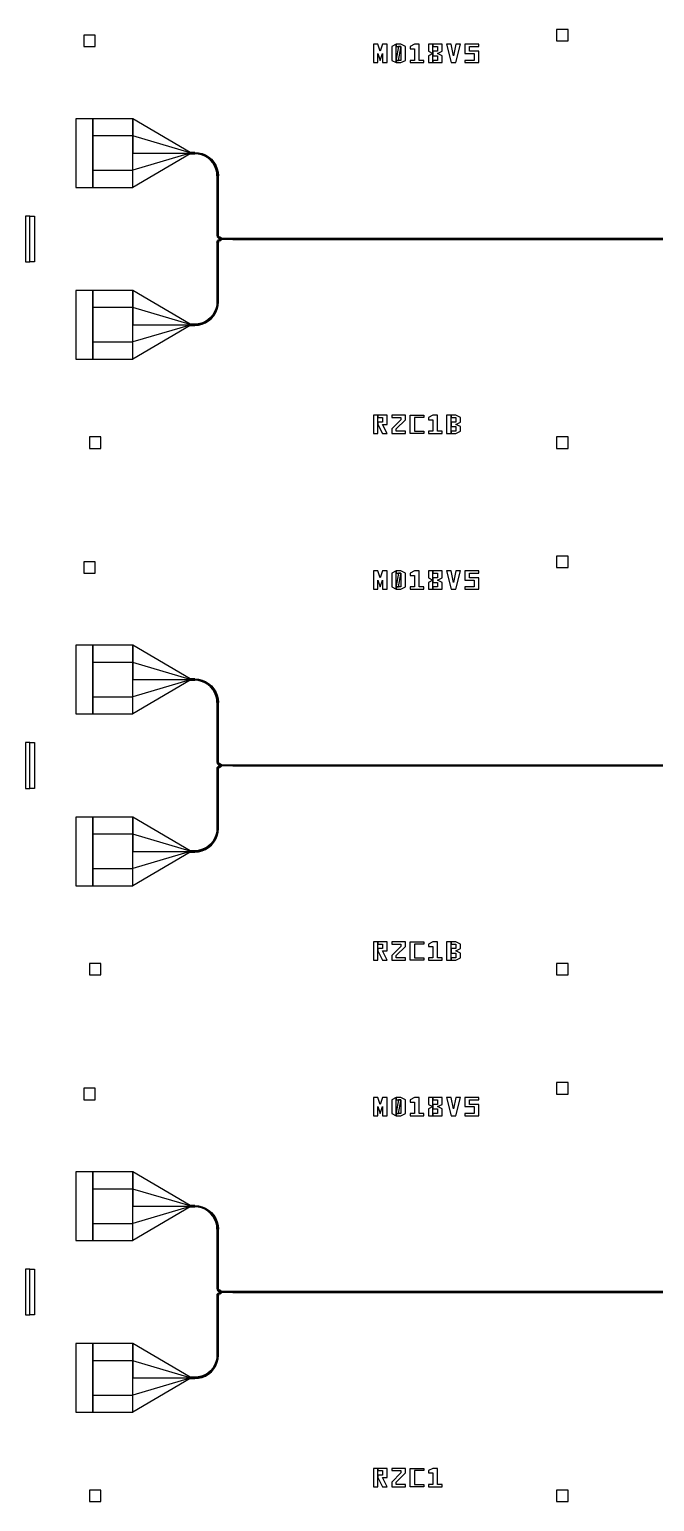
# Model space of a CAD drawing. Extents: x -18850 to 18850, y -21700 to 21700.
# Drawn here: x -11102 to -8372, y -915 to 5515 of the extents above; entities that cross this region are included whole.
import ezdxf

# ---------------------------------------------------------------- set-up
doc = ezdxf.new("R2010")
doc.units = 0
doc.layers.add('GAP', color=1, linetype='continuous')
doc.layers.add('PIN', color=2, linetype='continuous')

# ---------------------------------------------------------------- blocks, each defined once
blk = doc.blocks.new('R2C1')
at = {"layer": 'gap'}
for points in [[(2100, 1865), (2100, 1815), (2150, 1815), (2150, 1865), (2100, 1865)], [(85, 1840), (35, 1840), (35, 1790), (85, 1790), (85, 1840)], [(-200, 850), (-200, 1050), (-180, 1050), (-180, 850), (-200, 850)], [(7200, 850), (7200, 1050), (7180, 1050), (7180, 850), (7200, 850)], [(60, 85), (60, 35), (110, 35), (110, 85), (60, 85)], [(2100, 85), (2100, 35), (2150, 35), (2150, 85), (2100, 85)]]:
    blk.add_lwpolyline(points, dxfattribs=at)
blk = doc.blocks.new('R2C1GAP')
for points in [[(0, 1175), (75, 1175), (75, 1475), (0, 1475), (0, 1175)], [(75, 1175), (250, 1175), (250, 1475), (75, 1475), (75, 1175)], [(250, 1325), (500, 1325), (500, 1328), (250, 1475), (250, 1325)], [(250, 1325), (500, 1325), (500, 1322), (250, 1175), (250, 1325)], [(500, 1322), (520, 1322), (520, 1328), (500, 1328), (500, 1322)], [(520, 1328), (536.1, 1326.7), (551.8, 1323), (566.8, 1316.8), (580.5, 1308.3), (592.8, 1297.8), (603.3, 1285.5), (611.8, 1271.8), (618, 1256.8), (621.7, 1241.1), (623, 1225), (620, 1225), (618.8, 1240.6), (615.1, 1255.9), (609.1, 1270.4), (600.9, 1283.8), (590.7, 1295.7), (578.8, 1305.9), (565.4, 1314.1), (550.9, 1320.1), (535.6, 1323.8), (520, 1325), (520, 1328)], [(520, 1325), (535.6, 1323.8), (550.9, 1320.1), (565.4, 1314.1), (578.8, 1305.9), (590.7, 1295.7), (600.9, 1283.8), (609.1, 1270.4), (615.1, 1255.9), (618.8, 1240.6), (620, 1225), (617, 1225), (615.8, 1240.2), (612.3, 1255), (606.4, 1269), (598.5, 1282), (588.6, 1293.6), (577, 1303.5), (564, 1311.4), (550, 1317.3), (535.2, 1320.8), (520, 1322), (520, 1325)], [(617, 1225), (617, 965), (623, 965), (623, 1225), (617, 1225)], [(617, 965), (617.2, 963), (617.6, 961), (618.4, 959.1), (619.5, 957.4), (620.8, 955.8), (622.4, 954.5), (624.1, 953.4), (626, 952.6), (628, 952.2), (630, 952), (630, 955), (628.4, 955.1), (626.9, 955.5), (625.5, 956.1), (624.1, 956.9), (622.9, 957.9), (621.9, 959.1), (621.1, 960.5), (620.5, 961.9), (620.1, 963.4), (620, 965), (617, 965)], [(620, 965), (620.1, 963.4), (620.5, 961.9), (621.1, 960.5), (621.9, 959.1), (622.9, 957.9), (624.1, 956.9), (625.5, 956.1), (626.9, 955.5), (628.4, 955.1), (630, 955), (630, 958), (628.9, 958.1), (627.8, 958.3), (626.8, 958.8), (625.9, 959.3), (625.1, 960.1), (624.3, 960.9), (623.8, 961.8), (623.3, 962.8), (623.1, 963.9), (623, 965), (620, 965)], [(617, 935), (617.2, 937), (617.6, 939), (618.4, 940.9), (619.5, 942.6), (620.8, 944.2), (622.4, 945.5), (624.1, 946.6), (626, 947.4), (628, 947.8), (630, 948), (630, 945), (628.4, 944.9), (626.9, 944.5), (625.5, 943.9), (624.1, 943.1), (622.9, 942.1), (621.9, 940.9), (621.1, 939.5), (620.5, 938.1), (620.1, 936.6), (620, 935), (617, 935)], [(623, 675), (623, 935), (617, 935), (617, 675), (623, 675)], [(620, 935), (620.1, 936.6), (620.5, 938.1), (621.1, 939.5), (621.9, 940.9), (622.9, 942.1), (624.1, 943.1), (625.5, 943.9), (626.9, 944.5), (628.4, 944.9), (630, 945), (630, 942), (628.9, 941.9), (627.8, 941.7), (626.8, 941.2), (625.9, 940.7), (625.1, 939.9), (624.3, 939.1), (623.8, 938.2), (623.3, 937.2), (623.1, 936.1), (623, 935), (620, 935)], [(630, 942), (636, 947.3), (636, 952.7), (630, 958), (630, 942)], [(636, 950), (686, 950), (686, 951.8), (636, 952.7), (636, 950)], [(636, 950), (686, 950), (686, 948.2), (636, 947.3), (636, 950)], [(686, 948.2), (3198.3, 948.2), (3198.3, 951.8), (686, 951.8), (686, 948.2)], [(0, 425), (75, 425), (75, 725), (0, 725), (0, 425)], [(75, 425), (250, 425), (250, 725), (75, 725), (75, 425)], [(250, 575), (500, 575), (500, 578), (250, 725), (250, 575)], [(520, 572), (536.1, 573.3), (551.8, 577), (566.8, 583.2), (580.5, 591.7), (592.8, 602.2), (603.3, 614.5), (611.8, 628.2), (618, 643.2), (621.7, 658.9), (623, 675), (620, 675), (618.8, 659.4), (615.1, 644.1), (609.1, 629.6), (600.9, 616.2), (590.7, 604.3), (578.8, 594.1), (565.4, 585.9), (550.9, 579.9), (535.6, 576.2), (520, 575), (520, 572)], [(520, 575), (535.6, 576.2), (550.9, 579.9), (565.4, 585.9), (578.8, 594.1), (590.7, 604.3), (600.9, 616.2), (609.1, 629.6), (615.1, 644.1), (618.8, 659.4), (620, 675), (617, 675), (615.8, 659.8), (612.3, 645), (606.4, 631), (598.5, 618), (588.6, 606.4), (577, 596.5), (564, 588.6), (550, 582.7), (535.2, 579.2), (520, 578), (520, 575)], [(250, 575), (500, 575), (500, 572), (250, 425), (250, 575)], [(500, 572), (520, 572), (520, 578), (500, 578), (500, 572)]]:
    blk.add_lwpolyline(points)
at = {"layer": 'gap'}
for points in [[(1300, 1720), (1320, 1720), (1320, 1760), (1330, 1730), (1340, 1760), (1340, 1720), (1360, 1720), (1360, 1800), (1340, 1800), (1330, 1770), (1320, 1800), (1300, 1800), (1300, 1720), (1300, 1720)], [(1380, 1730), (1400, 1720), (1400, 1800), (1380, 1790), (1380, 1730)], [(1400, 1720), (1420, 1720), (1440, 1730), (1440, 1790), (1420, 1800), (1400, 1800), (1400, 1790), (1420, 1790), (1420, 1730), (1400, 1730), (1400, 1720)], [(1400, 1730), (1410, 1730), (1420, 1785), (1420, 1790), (1410, 1790), (1400, 1735), (1400, 1730)], [(1460, 1720), (1520, 1720), (1520, 1730), (1500, 1730), (1500, 1800), (1480, 1800), (1460, 1790), (1460, 1780), (1480, 1780), (1480, 1730), (1460, 1730), (1460, 1720), (1460, 1720)], [(1540, 1720), (1560, 1720), (1560, 1800), (1540, 1800), (1540, 1770), (1560, 1760), (1540, 1750), (1540, 1720)], [(1560, 1720), (1600, 1720), (1600, 1750), (1580, 1760), (1600, 1770), (1600, 1800), (1560, 1800), (1560, 1790), (1580, 1790), (1580, 1770), (1560, 1770), (1560, 1750), (1580, 1750), (1580, 1730), (1560, 1730), (1560, 1720)], [(1640, 1720), (1660, 1720), (1680, 1800), (1660, 1800), (1650, 1750), (1640, 1800), (1620, 1800), (1640, 1720), (1640, 1720)], [(1700, 1720), (1760, 1720), (1760, 1770), (1720, 1770), (1720, 1790), (1760, 1790), (1760, 1800), (1700, 1800), (1700, 1760), (1740, 1760), (1740, 1730), (1700, 1730), (1700, 1720), (1700, 1720)], [(1300, 100), (1320, 100), (1320, 180), (1300, 180), (1300, 100)], [(1320, 140), (1340, 100), (1360, 100), (1340, 140), (1360, 140), (1360, 180), (1320, 180), (1320, 170), (1340, 170), (1340, 150), (1320, 150), (1320, 140)], [(1380, 100), (1440, 100), (1440, 110), (1400, 110), (1400, 120), (1440, 160), (1440, 180), (1380, 180), (1380, 170), (1420, 170), (1420, 160), (1380, 120), (1380, 100), (1380, 100)], [(1460, 100), (1460, 180), (1520, 180), (1520, 170), (1480, 170), (1480, 110), (1520, 110), (1520, 100), (1460, 100), (1460, 100)], [(1540, 100), (1600, 100), (1600, 110), (1580, 110), (1580, 180), (1560, 180), (1540, 170), (1540, 160), (1560, 160), (1560, 110), (1540, 110), (1540, 100), (1540, 100)]]:
    blk.add_lwpolyline(points, dxfattribs=at)
blk = doc.blocks.new('R2C1PIN')
for points in [[(75, 1250), (250, 1250), (250, 1400), (75, 1400), (75, 1250)], [(250, 1325), (500, 1325), (500, 1326), (250, 1400), (250, 1325)], [(250, 1325), (500, 1325), (500, 1324), (250, 1250), (250, 1325)], [(500, 1324), (520, 1324), (520, 1326), (500, 1326), (500, 1324)], [(520, 1326), (535.8, 1324.8), (551.2, 1321.1), (565.9, 1315), (579.4, 1306.7), (591.4, 1296.4), (601.7, 1284.4), (610, 1270.9), (616.1, 1256.2), (619.8, 1240.8), (621, 1225), (620, 1225), (618.8, 1240.6), (615.1, 1255.9), (609.1, 1270.4), (600.9, 1283.8), (590.7, 1295.7), (578.8, 1305.9), (565.4, 1314.1), (550.9, 1320.1), (535.6, 1323.8), (520, 1325), (520, 1326)], [(520, 1325), (535.6, 1323.8), (550.9, 1320.1), (565.4, 1314.1), (578.8, 1305.9), (590.7, 1295.7), (600.9, 1283.8), (609.1, 1270.4), (615.1, 1255.9), (618.8, 1240.6), (620, 1225), (619, 1225), (617.8, 1240.5), (614.2, 1255.6), (608.2, 1269.9), (600.1, 1283.2), (590, 1295), (578.2, 1305.1), (564.9, 1313.2), (550.6, 1319.2), (535.5, 1322.8), (520, 1324), (520, 1325)], [(619, 1225), (619, 965), (621, 965), (621, 1225), (619, 1225)], [(619, 965), (619.1, 963.3), (619.5, 961.6), (620.2, 960), (621.1, 958.5), (622.2, 957.2), (623.5, 956.1), (625, 955.2), (626.6, 954.5), (628.3, 954.1), (630, 954), (630, 955), (628.4, 955.1), (626.9, 955.5), (625.5, 956.1), (624.1, 956.9), (622.9, 957.9), (621.9, 959.1), (621.1, 960.5), (620.5, 961.9), (620.1, 963.4), (620, 965), (619, 965)], [(620, 965), (620.1, 963.4), (620.5, 961.9), (621.1, 960.5), (621.9, 959.1), (622.9, 957.9), (624.1, 956.9), (625.5, 956.1), (626.9, 955.5), (628.4, 955.1), (630, 955), (630, 956), (628.6, 956.1), (627.2, 956.4), (625.9, 957), (624.7, 957.7), (623.6, 958.6), (622.7, 959.7), (622, 960.9), (621.4, 962.2), (621.1, 963.6), (621, 965), (620, 965)], [(619, 935), (619.1, 936.7), (619.5, 938.4), (620.2, 940), (621.1, 941.5), (622.2, 942.8), (623.5, 943.9), (625, 944.8), (626.6, 945.5), (628.3, 945.9), (630, 946), (630, 945), (628.4, 944.9), (626.9, 944.5), (625.5, 943.9), (624.1, 943.1), (622.9, 942.1), (621.9, 940.9), (621.1, 939.5), (620.5, 938.1), (620.1, 936.6), (620, 935), (619, 935)], [(621, 675), (621, 935), (619, 935), (619, 675), (621, 675)], [(620, 935), (620.1, 936.6), (620.5, 938.1), (621.1, 939.5), (621.9, 940.9), (622.9, 942.1), (624.1, 943.1), (625.5, 943.9), (626.9, 944.5), (628.4, 944.9), (630, 945), (630, 944), (628.6, 943.9), (627.2, 943.6), (625.9, 943), (624.7, 942.3), (623.6, 941.4), (622.7, 940.3), (622, 939.1), (621.4, 937.8), (621.1, 936.4), (621, 935), (620, 935)], [(630, 954), (636, 950.5), (636, 951.7), (630, 956), (630, 954)], [(630, 946), (636, 949.5), (636, 948.3), (630, 944), (630, 946)], [(636, 950), (686, 950), (686, 951.2), (636, 951.7), (636, 950)], [(636, 950), (686, 950), (686, 948.8), (636, 948.3), (636, 950)], [(686, 948.8), (3198.3, 948.8), (3198.3, 951.2), (686, 951.2), (686, 948.8)], [(75, 500), (250, 500), (250, 650), (75, 650), (75, 500)], [(250, 575), (500, 575), (500, 576), (250, 650), (250, 575)], [(520, 574), (535.8, 575.2), (551.2, 578.9), (565.9, 585), (579.4, 593.3), (591.4, 603.6), (601.7, 615.6), (610, 629.1), (616.1, 643.8), (619.8, 659.2), (621, 675), (620, 675), (618.8, 659.4), (615.1, 644.1), (609.1, 629.6), (600.9, 616.2), (590.7, 604.3), (578.8, 594.1), (565.4, 585.9), (550.9, 579.9), (535.6, 576.2), (520, 575), (520, 574)], [(520, 575), (535.6, 576.2), (550.9, 579.9), (565.4, 585.9), (578.8, 594.1), (590.7, 604.3), (600.9, 616.2), (609.1, 629.6), (615.1, 644.1), (618.8, 659.4), (620, 675), (619, 675), (617.8, 659.5), (614.2, 644.4), (608.2, 630.1), (600.1, 616.8), (590, 605), (578.2, 594.9), (564.9, 586.8), (550.6, 580.8), (535.5, 577.2), (520, 576), (520, 575)], [(250, 575), (500, 575), (500, 574), (250, 500), (250, 575)], [(500, 574), (520, 574), (520, 576), (500, 576), (500, 574)]]:
    blk.add_lwpolyline(points)
blk = doc.blocks.new('R2C1B')
at = {"layer": 'gap'}
for points in [[(2100, 1865), (2100, 1815), (2150, 1815), (2150, 1865), (2100, 1865)], [(85, 1840), (35, 1840), (35, 1790), (85, 1790), (85, 1840)], [(-200, 850), (-200, 1050), (-180, 1050), (-180, 850), (-200, 850)], [(7200, 850), (7200, 1050), (7180, 1050), (7180, 850), (7200, 850)], [(60, 85), (60, 35), (110, 35), (110, 85), (60, 85)], [(2100, 85), (2100, 35), (2150, 35), (2150, 85), (2100, 85)]]:
    blk.add_lwpolyline(points, dxfattribs=at)
blk = doc.blocks.new('R2C1BGAP')
for points in [[(0, 1175), (75, 1175), (75, 1475), (0, 1475), (0, 1175)], [(75, 1175), (250, 1175), (250, 1475), (75, 1475), (75, 1175)], [(250, 1325), (500, 1325), (500, 1328), (250, 1475), (250, 1325)], [(250, 1325), (500, 1325), (500, 1322), (250, 1175), (250, 1325)], [(500, 1322), (520, 1322), (520, 1328), (500, 1328), (500, 1322)], [(520, 1328), (536.1, 1326.7), (551.8, 1323), (566.8, 1316.8), (580.5, 1308.3), (592.8, 1297.8), (603.3, 1285.5), (611.8, 1271.8), (618, 1256.8), (621.7, 1241.1), (623, 1225), (620, 1225), (618.8, 1240.6), (615.1, 1255.9), (609.1, 1270.4), (600.9, 1283.8), (590.7, 1295.7), (578.8, 1305.9), (565.4, 1314.1), (550.9, 1320.1), (535.6, 1323.8), (520, 1325), (520, 1328)], [(520, 1325), (535.6, 1323.8), (550.9, 1320.1), (565.4, 1314.1), (578.8, 1305.9), (590.7, 1295.7), (600.9, 1283.8), (609.1, 1270.4), (615.1, 1255.9), (618.8, 1240.6), (620, 1225), (617, 1225), (615.8, 1240.2), (612.3, 1255), (606.4, 1269), (598.5, 1282), (588.6, 1293.6), (577, 1303.5), (564, 1311.4), (550, 1317.3), (535.2, 1320.8), (520, 1322), (520, 1325)], [(617, 1225), (617, 965), (623, 965), (623, 1225), (617, 1225)], [(617, 965), (617.2, 963), (617.6, 961), (618.4, 959.1), (619.5, 957.4), (620.8, 955.8), (622.4, 954.5), (624.1, 953.4), (626, 952.6), (628, 952.2), (630, 952), (630, 955), (628.4, 955.1), (626.9, 955.5), (625.5, 956.1), (624.1, 956.9), (622.9, 957.9), (621.9, 959.1), (621.1, 960.5), (620.5, 961.9), (620.1, 963.4), (620, 965), (617, 965)], [(620, 965), (620.1, 963.4), (620.5, 961.9), (621.1, 960.5), (621.9, 959.1), (622.9, 957.9), (624.1, 956.9), (625.5, 956.1), (626.9, 955.5), (628.4, 955.1), (630, 955), (630, 958), (628.9, 958.1), (627.8, 958.3), (626.8, 958.8), (625.9, 959.3), (625.1, 960.1), (624.3, 960.9), (623.8, 961.8), (623.3, 962.8), (623.1, 963.9), (623, 965), (620, 965)], [(617, 935), (617.2, 937), (617.6, 939), (618.4, 940.9), (619.5, 942.6), (620.8, 944.2), (622.4, 945.5), (624.1, 946.6), (626, 947.4), (628, 947.8), (630, 948), (630, 945), (628.4, 944.9), (626.9, 944.5), (625.5, 943.9), (624.1, 943.1), (622.9, 942.1), (621.9, 940.9), (621.1, 939.5), (620.5, 938.1), (620.1, 936.6), (620, 935), (617, 935)], [(623, 675), (623, 935), (617, 935), (617, 675), (623, 675)], [(620, 935), (620.1, 936.6), (620.5, 938.1), (621.1, 939.5), (621.9, 940.9), (622.9, 942.1), (624.1, 943.1), (625.5, 943.9), (626.9, 944.5), (628.4, 944.9), (630, 945), (630, 942), (628.9, 941.9), (627.8, 941.7), (626.8, 941.2), (625.9, 940.7), (625.1, 939.9), (624.3, 939.1), (623.8, 938.2), (623.3, 937.2), (623.1, 936.1), (623, 935), (620, 935)], [(630, 942), (636, 947.3), (636, 952.7), (630, 958), (630, 942)], [(636, 950), (686, 950), (686, 951.8), (636, 952.7), (636, 950)], [(636, 950), (686, 950), (686, 948.2), (636, 947.3), (636, 950)], [(686, 948.2), (3198.3, 948.2), (3198.3, 951.8), (686, 951.8), (686, 948.2)], [(0, 425), (75, 425), (75, 725), (0, 725), (0, 425)], [(75, 425), (250, 425), (250, 725), (75, 725), (75, 425)], [(250, 575), (500, 575), (500, 578), (250, 725), (250, 575)], [(520, 572), (536.1, 573.3), (551.8, 577), (566.8, 583.2), (580.5, 591.7), (592.8, 602.2), (603.3, 614.5), (611.8, 628.2), (618, 643.2), (621.7, 658.9), (623, 675), (620, 675), (618.8, 659.4), (615.1, 644.1), (609.1, 629.6), (600.9, 616.2), (590.7, 604.3), (578.8, 594.1), (565.4, 585.9), (550.9, 579.9), (535.6, 576.2), (520, 575), (520, 572)], [(520, 575), (535.6, 576.2), (550.9, 579.9), (565.4, 585.9), (578.8, 594.1), (590.7, 604.3), (600.9, 616.2), (609.1, 629.6), (615.1, 644.1), (618.8, 659.4), (620, 675), (617, 675), (615.8, 659.8), (612.3, 645), (606.4, 631), (598.5, 618), (588.6, 606.4), (577, 596.5), (564, 588.6), (550, 582.7), (535.2, 579.2), (520, 578), (520, 575)], [(250, 575), (500, 575), (500, 572), (250, 425), (250, 575)], [(500, 572), (520, 572), (520, 578), (500, 578), (500, 572)]]:
    blk.add_lwpolyline(points)
at = {"layer": 'gap'}
for points in [[(1300, 1720), (1320, 1720), (1320, 1760), (1330, 1730), (1340, 1760), (1340, 1720), (1360, 1720), (1360, 1800), (1340, 1800), (1330, 1770), (1320, 1800), (1300, 1800), (1300, 1720), (1300, 1720)], [(1380, 1730), (1400, 1720), (1400, 1800), (1380, 1790), (1380, 1730)], [(1400, 1720), (1420, 1720), (1440, 1730), (1440, 1790), (1420, 1800), (1400, 1800), (1400, 1790), (1420, 1790), (1420, 1730), (1400, 1730), (1400, 1720)], [(1400, 1730), (1410, 1730), (1420, 1785), (1420, 1790), (1410, 1790), (1400, 1735), (1400, 1730)], [(1460, 1720), (1520, 1720), (1520, 1730), (1500, 1730), (1500, 1800), (1480, 1800), (1460, 1790), (1460, 1780), (1480, 1780), (1480, 1730), (1460, 1730), (1460, 1720), (1460, 1720)], [(1540, 1720), (1560, 1720), (1560, 1800), (1540, 1800), (1540, 1770), (1560, 1760), (1540, 1750), (1540, 1720)], [(1560, 1720), (1600, 1720), (1600, 1750), (1580, 1760), (1600, 1770), (1600, 1800), (1560, 1800), (1560, 1790), (1580, 1790), (1580, 1770), (1560, 1770), (1560, 1750), (1580, 1750), (1580, 1730), (1560, 1730), (1560, 1720)], [(1640, 1720), (1660, 1720), (1680, 1800), (1660, 1800), (1650, 1750), (1640, 1800), (1620, 1800), (1640, 1720), (1640, 1720)], [(1700, 1720), (1760, 1720), (1760, 1770), (1720, 1770), (1720, 1790), (1760, 1790), (1760, 1800), (1700, 1800), (1700, 1760), (1740, 1760), (1740, 1730), (1700, 1730), (1700, 1720), (1700, 1720)], [(1300, 100), (1320, 100), (1320, 180), (1300, 180), (1300, 100)], [(1320, 140), (1340, 100), (1360, 100), (1340, 140), (1360, 140), (1360, 180), (1320, 180), (1320, 170), (1340, 170), (1340, 150), (1320, 150), (1320, 140)], [(1380, 100), (1440, 100), (1440, 110), (1400, 110), (1400, 120), (1440, 160), (1440, 180), (1380, 180), (1380, 170), (1420, 170), (1420, 160), (1380, 120), (1380, 100), (1380, 100)], [(1460, 100), (1460, 180), (1520, 180), (1520, 170), (1480, 170), (1480, 110), (1520, 110), (1520, 100), (1460, 100), (1460, 100)], [(1540, 100), (1600, 100), (1600, 110), (1580, 110), (1580, 180), (1560, 180), (1540, 170), (1540, 160), (1560, 160), (1560, 110), (1540, 110), (1540, 100), (1540, 100)], [(1620, 100), (1640, 100), (1640, 180), (1620, 180), (1620, 100)], [(1640, 100), (1660, 100), (1680, 110), (1680, 130), (1660, 140), (1680, 150), (1680, 170), (1660, 180), (1640, 180), (1640, 170), (1660, 170), (1660, 150), (1640, 150), (1640, 130), (1660, 130), (1660, 110), (1640, 110), (1640, 100)]]:
    blk.add_lwpolyline(points, dxfattribs=at)
blk = doc.blocks.new('R2C1BPIN')
for points in [[(75, 1250), (250, 1250), (250, 1400), (75, 1400), (75, 1250)], [(250, 1325), (500, 1325), (500, 1326), (250, 1400), (250, 1325)], [(250, 1325), (500, 1325), (500, 1324), (250, 1250), (250, 1325)], [(500, 1324), (520, 1324), (520, 1326), (500, 1326), (500, 1324)], [(520, 1326), (535.8, 1324.8), (551.2, 1321.1), (565.9, 1315), (579.4, 1306.7), (591.4, 1296.4), (601.7, 1284.4), (610, 1270.9), (616.1, 1256.2), (619.8, 1240.8), (621, 1225), (620, 1225), (618.8, 1240.6), (615.1, 1255.9), (609.1, 1270.4), (600.9, 1283.8), (590.7, 1295.7), (578.8, 1305.9), (565.4, 1314.1), (550.9, 1320.1), (535.6, 1323.8), (520, 1325), (520, 1326)], [(520, 1325), (535.6, 1323.8), (550.9, 1320.1), (565.4, 1314.1), (578.8, 1305.9), (590.7, 1295.7), (600.9, 1283.8), (609.1, 1270.4), (615.1, 1255.9), (618.8, 1240.6), (620, 1225), (619, 1225), (617.8, 1240.5), (614.2, 1255.6), (608.2, 1269.9), (600.1, 1283.2), (590, 1295), (578.2, 1305.1), (564.9, 1313.2), (550.6, 1319.2), (535.5, 1322.8), (520, 1324), (520, 1325)], [(619, 1225), (619, 965), (621, 965), (621, 1225), (619, 1225)], [(619, 965), (619.1, 963.3), (619.5, 961.6), (620.2, 960), (621.1, 958.5), (622.2, 957.2), (623.5, 956.1), (625, 955.2), (626.6, 954.5), (628.3, 954.1), (630, 954), (630, 955), (628.4, 955.1), (626.9, 955.5), (625.5, 956.1), (624.1, 956.9), (622.9, 957.9), (621.9, 959.1), (621.1, 960.5), (620.5, 961.9), (620.1, 963.4), (620, 965), (619, 965)], [(620, 965), (620.1, 963.4), (620.5, 961.9), (621.1, 960.5), (621.9, 959.1), (622.9, 957.9), (624.1, 956.9), (625.5, 956.1), (626.9, 955.5), (628.4, 955.1), (630, 955), (630, 956), (628.6, 956.1), (627.2, 956.4), (625.9, 957), (624.7, 957.7), (623.6, 958.6), (622.7, 959.7), (622, 960.9), (621.4, 962.2), (621.1, 963.6), (621, 965), (620, 965)], [(619, 935), (619.1, 936.7), (619.5, 938.4), (620.2, 940), (621.1, 941.5), (622.2, 942.8), (623.5, 943.9), (625, 944.8), (626.6, 945.5), (628.3, 945.9), (630, 946), (630, 945), (628.4, 944.9), (626.9, 944.5), (625.5, 943.9), (624.1, 943.1), (622.9, 942.1), (621.9, 940.9), (621.1, 939.5), (620.5, 938.1), (620.1, 936.6), (620, 935), (619, 935)], [(621, 675), (621, 935), (619, 935), (619, 675), (621, 675)], [(620, 935), (620.1, 936.6), (620.5, 938.1), (621.1, 939.5), (621.9, 940.9), (622.9, 942.1), (624.1, 943.1), (625.5, 943.9), (626.9, 944.5), (628.4, 944.9), (630, 945), (630, 944), (628.6, 943.9), (627.2, 943.6), (625.9, 943), (624.7, 942.3), (623.6, 941.4), (622.7, 940.3), (622, 939.1), (621.4, 937.8), (621.1, 936.4), (621, 935), (620, 935)], [(630, 954), (636, 950.5), (636, 951.7), (630, 956), (630, 954)], [(630, 946), (636, 949.5), (636, 948.3), (630, 944), (630, 946)], [(636, 950), (686, 950), (686, 951.2), (636, 951.7), (636, 950)], [(636, 950), (686, 950), (686, 948.8), (636, 948.3), (636, 950)], [(686, 948.8), (3198.3, 948.8), (3198.3, 951.2), (686, 951.2), (686, 948.8)], [(75, 500), (250, 500), (250, 650), (75, 650), (75, 500)], [(250, 575), (500, 575), (500, 576), (250, 650), (250, 575)], [(520, 574), (535.8, 575.2), (551.2, 578.9), (565.9, 585), (579.4, 593.3), (591.4, 603.6), (601.7, 615.6), (610, 629.1), (616.1, 643.8), (619.8, 659.2), (621, 675), (620, 675), (618.8, 659.4), (615.1, 644.1), (609.1, 629.6), (600.9, 616.2), (590.7, 604.3), (578.8, 594.1), (565.4, 585.9), (550.9, 579.9), (535.6, 576.2), (520, 575), (520, 574)], [(520, 575), (535.6, 576.2), (550.9, 579.9), (565.4, 585.9), (578.8, 594.1), (590.7, 604.3), (600.9, 616.2), (609.1, 629.6), (615.1, 644.1), (618.8, 659.4), (620, 675), (619, 675), (617.8, 659.5), (614.2, 644.4), (608.2, 630.1), (600.1, 616.8), (590, 605), (578.2, 594.9), (564.9, 586.8), (550.6, 580.8), (535.5, 577.2), (520, 576), (520, 575)], [(250, 575), (500, 575), (500, 574), (250, 500), (250, 575)], [(500, 574), (520, 574), (520, 576), (500, 576), (500, 574)]]:
    blk.add_lwpolyline(points)

msp = doc.modelspace()

# ---------------------------------------------------------------- block references
for name, p in [('R2C1B', (-18300, 3650)), ('R2C1B', (-10900, 3650)), ('R2C1B', (-18300, 1350)), ('R2C1B', (-10900, 1350)), ('R2C1', (-18300, -950)), ('R2C1', (-10900, -950))]:
    msp.add_blockref(name, p)
at = {"layer": 'gap'}
for name, p in [('R2C1Bgap', (-10900, 3650)), ('R2C1Bgap', (-10900, 1350)), ('R2C1gap', (-10900, -950))]:
    msp.add_blockref(name, p, dxfattribs=at)
at = {"layer": 'pin'}
for name, p in [('R2C1Bpin', (-10900, 3650)), ('R2C1Bpin', (-10900, 1350)), ('R2C1pin', (-10900, -950))]:
    msp.add_blockref(name, p, dxfattribs=at)

doc.saveas('drawing.dxf')
